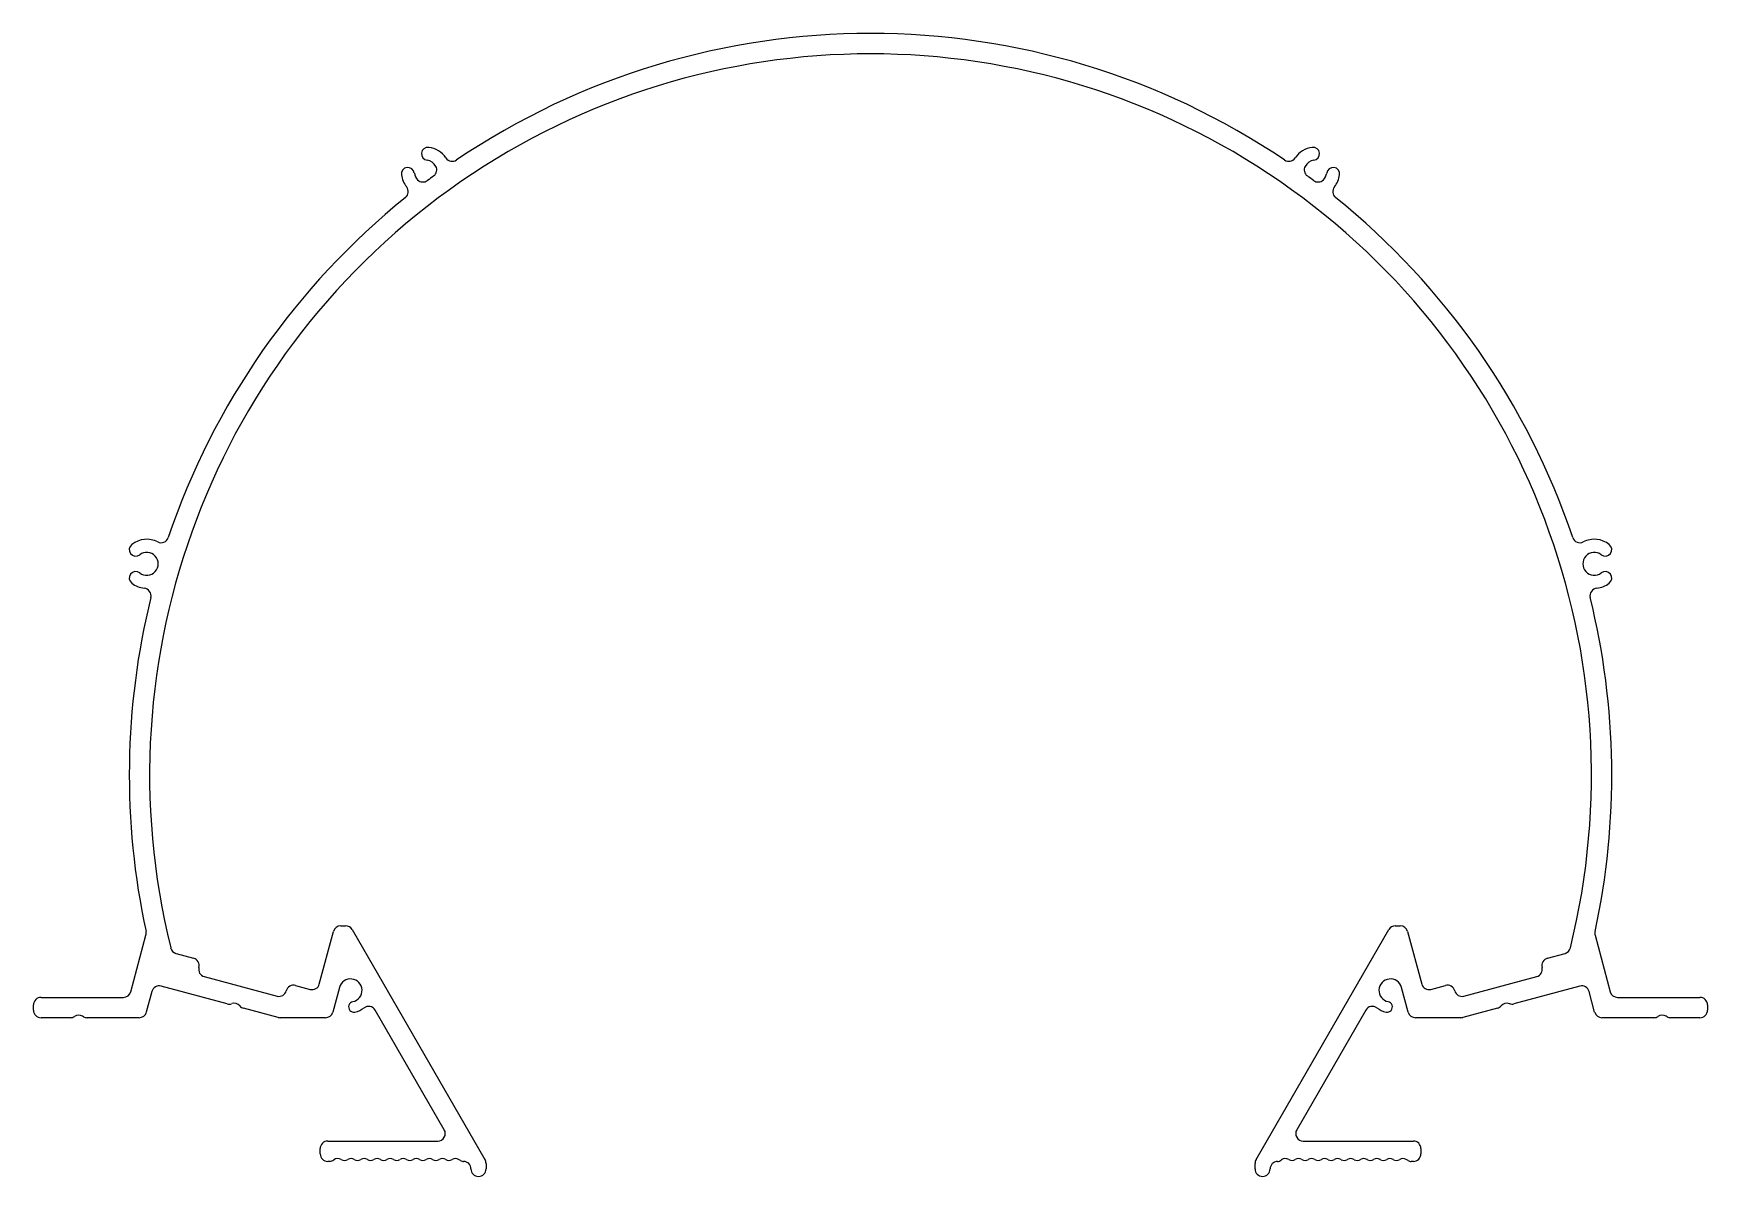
# Model space of a CAD drawing. Extents: x -118 to 104, y -50 to 102.
import ezdxf

# ---------------------------------------------------------------- set-up
doc = ezdxf.new("R2010")
doc.units = 0
doc.header["$MEASUREMENT"] = 0
doc.layers.get('0').update_dxf_attribs({"linetype": 'CONTINUOUS'})

msp = doc.modelspace()

# ---------------------------------------------------------------- linework, layer by layer
for p, q in [((-80.41, -24.49), (-78.54, -17.51)), ((-77.57, -16.77), (-76.91, -16.77)), ((-76.05, -17.27), (-58.43, -47.78)), ((43.84, -47.78), (61.46, -17.27)), ((62.32, -16.77), (62.98, -16.77)), ((63.94, -17.51), (65.82, -24.5)), ((-105.42, -25.52), (-103.41, -18.02)), ((88.82, -18.02), (90.83, -25.52)), ((-99.41, -20.44), (-97.09, -21.06)), ((82.5, -21.06), (84.83, -20.44)), ((-95.67, -23.51), (-86.01, -26.1)), ((71.42, -26.1), (81.08, -23.51)), ((-117.32, -26.26), (-106.39, -26.26)), ((-102.61, -25.48), (-103.35, -28.22)), ((-92.62, -27.12), (-101.39, -24.77)), ((-83.56, -24.68), (-81.63, -25.2)), ((-77.73, -24.95), (-78.61, -28.22)), ((64.02, -28.23), (63.14, -24.95)), ((67.04, -25.2), (68.97, -24.68)), ((86.8, -24.77), (78.05, -27.12)), ((88.76, -28.23), (88.02, -25.48)), ((91.8, -26.26), (102.73, -26.26)), ((-118.32, -27.97), (-118.32, -27.27)), ((-111.68, -28.83), (-111.82, -28.75)), ((-85.87, -28.93), (-90.44, -27.71)), ((-63.84, -43.81), (-73, -27.95)), ((58.41, -27.95), (49.25, -43.82)), ((75.88, -27.7), (71.28, -28.93)), ((98.36, -28.83), (98.23, -28.75)), ((103.73, -27.26), (103.73, -27.96)), ((-113.45, -28.96), (-117.32, -28.96)), ((-104.31, -28.96), (-111.19, -28.96)), ((-79.58, -28.96), (-85.61, -28.96)), ((71.02, -28.96), (64.99, -28.96)), ((96.6, -28.96), (89.73, -28.96)), ((102.73, -28.96), (98.86, -28.96)), ((-80.29, -47.02), (-80.29, -46.32)), ((-79.29, -45.31), (-64.7, -45.31)), ((50.12, -45.31), (64.71, -45.31)), ((65.71, -46.31), (65.71, -47.01)), ((-79.01, -48.01), (-79.29, -48.01)), ((-61.66, -47.91), (-61.94, -47.75)), ((-58.29, -48.28), (-58.29, -49.01)), ((43.71, -49.01), (43.71, -48.28)), ((53.41, -47.78), (53.35, -47.75)), ((55.15, -47.78), (55.08, -47.75)), ((56.88, -47.78), (56.81, -47.75)), ((58.61, -47.78), (58.54, -47.75)), ((60.34, -47.78), (60.28, -47.75)), ((62.07, -47.78), (62.01, -47.75)), ((64.02, -47.91), (63.74, -47.75)), ((64.71, -48.01), (64.42, -48.01))]:
    msp.add_line(p, q)
for centre, radius, start, end in [((-7.29, 3.23), 98.32, 56.0382, 123.9618), ((-7.29, 3.23), 95.62, 346.1212, 193.8788), ((-66, 85.59), 0.86, 82.8545, 262.8545), ((-66.29, 83.23), 1.52, 27.5905, 82.8545), ((-66.29, 83.23), 3.24, 34.1192, 82.8545), ((-62.78, 85.61), 1, 214.1192, 303.9618), ((48.19, 85.61), 1, 236.0382, 325.8808), ((51.71, 83.23), 3.24, 97.1455, 145.8808), ((51.71, 83.23), 1.52, 97.1455, 152.4095), ((51.41, 85.59), 0.86, 277.1455, 97.1455), ((-68.66, 82.93), 0.86, 7.1455, 187.1455), ((-66.29, 83.23), 3.24, 187.1455, 218.6983), ((-66.29, 83.23), 1.52, 187.1455, 225.2271), ((-7.29, 3.23), 98.32, 126.1101, 126.7075), ((-65.83, 83.47), 1, 306.1101, 27.5905), ((51.24, 83.47), 1, 152.4095, 233.8899), ((-7.29, 3.23), 98.32, 53.2925, 53.8899), ((51.71, 83.23), 1.52, 314.7729, 352.8545), ((54.07, 82.93), 0.86, 352.8545, 172.8545), ((51.71, 83.23), 3.24, 321.3017, 352.8545), ((-69.61, 80.57), 1, 308.8557, 38.6983), ((-66.66, 82.86), 1, 225.2271, 306.7075), ((52.07, 82.86), 1, 233.2925, 314.7729), ((55.02, 80.57), 1, 141.3017, 231.1443), ((-7.29, 3.23), 98.32, 128.8557, 161.3295), ((-7.29, 3.23), 98.32, 18.6705, 51.1443), ((-104.76, 33.11), 0.861, 127.8348, 307.8348), ((-103.29, 31.23), 3.25, 63.3798, 127.8348), ((-101.39, 35.02), 1, 243.3798, 341.3295), ((86.8, 35.02), 1, 198.6705, 296.6202), ((88.71, 31.23), 3.25, 52.1652, 116.6202), ((90.17, 33.11), 0.861, 232.1652, 52.1652), ((-103.29, 31.23), 1.52, 232.1652, 127.8348), ((88.71, 31.23), 1.52, 52.1652, 307.8348), ((-104.76, 29.34), 0.861, 52.1652, 232.1652), ((90.17, 29.34), 0.861, 307.8348, 127.8348), ((-7.29, 3.23), 98.32, 166.1501, 192.1997), ((-103.29, 31.23), 3.25, 232.1652, 264.0998), ((-103.73, 27), 1, 346.1501, 84.0998), ((89.14, 27), 1, 95.9002, 193.8499), ((-7.29, 3.23), 98.32, 347.8003, 13.8499), ((88.71, 31.23), 3.25, 275.9002, 307.8348), ((-104.38, -17.76), 1, 345.1357, 12.1997), ((-77.57, -17.77), 1, 90, 165.1475), ((-76.91, -17.77), 1, 30, 90), ((62.32, -17.77), 1, 90, 150), ((62.98, -17.77), 1, 15.1476, 90), ((89.79, -17.76), 1, 167.8003, 195.1357), ((-99.16, -19.47), 1, 193.8788, 255.0465), ((84.57, -19.47), 1, 285.0465, 346.1212), ((-97.34, -22.03), 1, 345, 75), ((82.76, -22.03), 1, 105, 195), ((-95.41, -22.54), 1, 165, 255), ((-76.26, -25.34), 1.52, 281.4481, 165.0742), ((61.67, -25.34), 1.52, 15.0742, 258.5519), ((80.82, -22.54), 1, 285, 15), ((-117.32, -27.26), 1, 90, 180.0777), ((-106.39, -25.26), 1, 270.0215, 345), ((-101.65, -25.74), 1, 75, 164.9999), ((-85.75, -25.13), 1, 255, 345), ((-83.82, -25.65), 1, 75, 165), ((-81.37, -24.24), 1, 255.0586, 345.0921), ((66.78, -24.24), 1, 195.0922, 285.0586), ((69.23, -25.65), 1, 15, 105), ((71.16, -25.13), 1, 195, 285), ((87.06, -25.74), 1, 15.0001, 105), ((91.8, -25.26), 1, 195, 270.0215), ((102.73, -27.26), 1, 0.0778, 90), ((-117.32, -27.96), 1, 180.0777, 270), ((-113.45, -27.96), 1, 270, 304.423), ((-112.32, -29.62), 1, 59.6213, 124.2605), ((-111.19, -27.96), 1, 240.0557, 270), ((-104.31, -27.96), 1, 270, 345.1531), ((-92.37, -26.16), 1, 255.5653, 289.7898), ((-91.7, -28.04), 1, 40.7082, 108.9253), ((-90.19, -26.74), 1, 220.577, 255.0618), ((-79.58, -27.96), 1, 270, 345.0926), ((-75.82, -27.52), 0.7, 101.4481, 281.4481), ((-76.26, -25.34), 2.92, 281.4481, 307.674), ((-73.86, -28.45), 1, 30.0803, 127.674), ((59.27, -28.45), 1, 52.326, 150.0803), ((61.67, -25.34), 2.92, 232.326, 258.5519), ((61.23, -27.52), 0.7, 258.5519, 78.5519), ((64.99, -27.96), 1, 195.0927, 270), ((75.61, -26.74), 1, 285.5438, 319.7898), ((77.12, -28.04), 1, 70.7082, 138.9249), ((77.79, -26.15), 1, 250.577, 285.04), ((89.73, -27.96), 1, 195.1533, 270), ((96.6, -27.96), 1, 270, 304.4231), ((97.72, -29.62), 1, 59.6203, 124.2605), ((98.86, -27.96), 1, 239.9995, 270), ((102.73, -27.96), 1, 270, 0.0778), ((-85.61, -27.96), 1, 255, 270), ((71.02, -27.96), 1, 270, 285), ((-64.7, -44.31), 1, 270.0709, 30.094), ((50.11, -44.31), 1, 150.094, 270.0709), ((-79.29, -46.31), 1, 90, 180.0839), ((64.71, -46.31), 1, 0.0839, 90), ((-79.29, -47.01), 1, 180.0839, 270), ((-79.01, -47.21), 0.8, 270, 311.4394), ((-77.96, -48.42), 0.8, 54.8681, 130.8322), ((-77.06, -47.09), 0.8, 237.3311, 302.8709), ((-76.2, -48.44), 0.8, 57.1291, 122.6689), ((-75.33, -47.09), 0.8, 237.3311, 302.8709), ((-74.47, -48.44), 0.8, 57.1291, 122.6689), ((-73.6, -47.09), 0.8, 237.3311, 302.8709), ((-72.73, -48.44), 0.8, 57.1291, 122.6689), ((-71.87, -47.09), 0.8, 237.3311, 302.8709), ((-71, -48.44), 0.8, 57.1291, 122.6689), ((-70.14, -47.09), 0.8, 237.3311, 302.8709), ((-69.27, -48.44), 0.8, 57.1291, 122.6689), ((-68.4, -47.09), 0.8, 237.3311, 302.8709), ((-67.54, -48.44), 0.8, 57.1291, 122.6689), ((-66.67, -47.09), 0.8, 237.3311, 302.8709), ((-65.81, -48.44), 0.8, 57.1291, 122.6689), ((-64.94, -47.09), 0.8, 237.3311, 302.8709), ((-64.07, -48.44), 0.8, 57.1291, 122.6689), ((-63.21, -47.09), 0.8, 237.3311, 302.8709), ((-62.34, -48.44), 0.8, 59.8538, 122.6612), ((-61.26, -47.22), 0.8, 240, 268.8708), ((-61.29, -49.01), 1, 360, 88.8708), ((-59.29, -48.28), 1, 0, 30.0853), ((44.71, -48.28), 1, 150.0853, 180), ((46.71, -49.01), 1, 91.1292, 180), ((46.67, -47.22), 0.8, 271.1292, 311.4634), ((47.72, -48.42), 0.8, 54.8582, 130.8549), ((48.62, -47.09), 0.8, 237.3311, 302.8709), ((49.48, -48.44), 0.8, 57.1291, 122.6689), ((50.35, -47.09), 0.8, 237.3311, 302.8709), ((51.21, -48.44), 0.8, 57.1291, 122.6689), ((52.08, -47.09), 0.8, 237.3311, 302.8709), ((52.95, -48.44), 0.8, 59.8537, 122.6612), ((53.81, -47.09), 0.8, 240.0235, 302.7281), ((54.68, -48.44), 0.8, 59.8537, 122.6612), ((55.54, -47.09), 0.8, 240.0535, 302.7281), ((56.41, -48.44), 0.8, 59.8537, 122.6612), ((57.28, -47.09), 0.8, 240.0719, 302.7281), ((58.14, -48.44), 0.8, 59.8537, 122.6612), ((59.01, -47.09), 0.8, 240.0866, 302.7281), ((59.87, -48.44), 0.8, 59.8537, 122.6612), ((60.74, -47.09), 0.8, 240.099, 302.7281), ((61.61, -48.44), 0.8, 59.8537, 122.6612), ((62.47, -47.09), 0.8, 240.1101, 302.7281), ((63.34, -48.44), 0.8, 59.8534, 122.6612), ((64.42, -47.21), 0.8, 239.9997, 270), ((64.71, -47.01), 1, 270, 0.0839), ((-59.29, -49.01), 1, 180, 270), ((-59.29, -49.01), 1, 270, 0), ((44.71, -49.01), 1, 180, 270), ((44.71, -49.01), 1, 270, 0)]:
    msp.add_arc(centre, radius, start, end)

doc.saveas('drawing.dxf')
